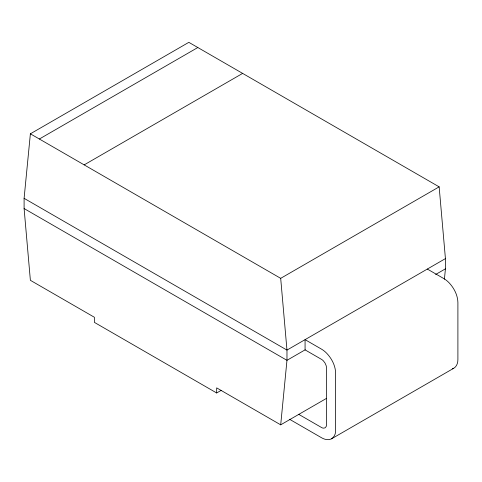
<?xml version="1.0" encoding="UTF-8"?>
<svg xmlns="http://www.w3.org/2000/svg" width="482" height="482" viewBox="0 0 482 482"><rect width="100%" height="100%" fill="white"/><g stroke="black" fill="none" stroke-linecap="round" stroke-linejoin="round"><path stroke-width="0.72" d="M221.232 390.336L216.671 392.975L94.406 322.386L94.406 317.277L30.378 280.313L24.1 208.549L24.1 198.331L30.378 133.821L188.836 42.338L439.15 186.853L445.428 258.611L445.428 268.836L444.416 279.217M216.671 392.975L216.671 387.865L280.693 424.829L286.971 360.319L286.971 350.095L280.693 278.337L30.378 133.821M289.501 419.238L321.458 437.692A20.678 11.936 60 0 0 326.88 439.62C332.321 440.602 336.087 435.011 335.635 430.077L335.635 373.098C335.442 365.73 331.845 358.765 326.88 353.451A20.678 11.936 60 0 0 321.458 349.113L305.07 339.653L305.07 349.872L321.458 359.331A7.302 4.218 60 0 1 323.374 360.867L325.001 363.012L326.085 365.446A6.628 3.826 60 0 1 326.465 367.802L326.465 424.781A6.628 3.826 60 0 1 326.085 426.697L325.001 427.877L323.374 428.149A7.302 4.218 60 0 1 321.458 427.468L298.629 414.291M331.483 438.849L453.749 368.26C456.834 366.549 457.912 362.801 457.9 359.482L457.9 302.509C457.707 295.135 454.11 288.176 449.152 282.856A20.678 11.936 60 0 0 443.723 278.524L427.335 269.058M39.367 139.009L197.825 47.525M84.175 164.88L242.633 73.397M280.693 278.337L439.15 186.853M445.428 258.611L286.971 350.095L24.1 198.331M305.233 349.775L286.971 360.319L24.1 208.549M435.65 274.481L445.428 268.836M280.693 424.829L326.338 398.475M452.351 368.814L453.749 368.26"/></g></svg>
